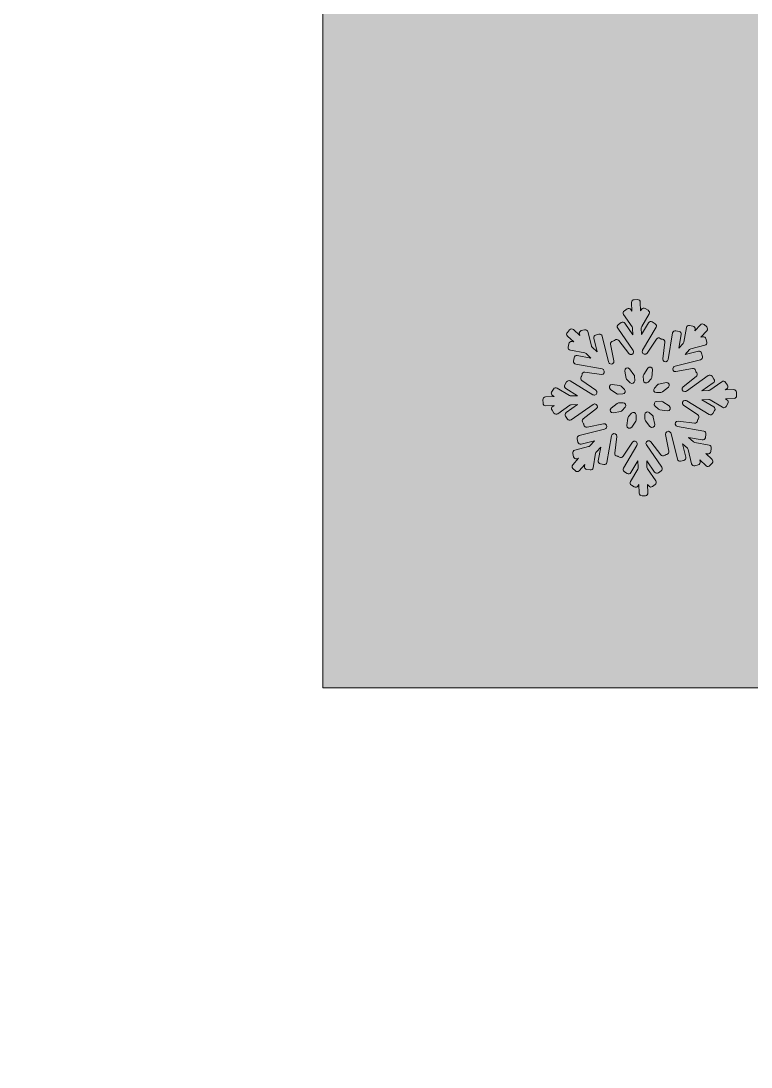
# Model space of a CAD drawing. Header units: millimetres. Extents: x 6 to 165, y -108 to -10.
# Drawn here: x 96.87 to 113.06, y -56.09 to -32.91 of the extents above; entities that cross this region are included whole.
import ezdxf

# ---------------------------------------------------------------- set-up
doc = ezdxf.new("R2010")
doc.units = ezdxf.units.MM
doc.header["$MEASUREMENT"] = 0
doc.layers.add('engraving', color=7, linetype='Continuous')
doc.layers.add('Layer 1', color=7, linetype='Continuous')

msp = doc.modelspace()

# ---------------------------------------------------------------- hatches: boundary and pattern name
at = {"layer": 'Layer 1'}
h = msp.add_hatch(color=2, dxfattribs=at)
h.dxf.hatch_style = 2
edge = h.paths.add_edge_path()
edge.add_spline(control_points=[(164.869, -23.025), (164.869, -23.025), (140.668, -23.025), (140.668, -23.025), (139.861, -21.762), (138.492, -20.888), (136.917, -20.768), (138.422, -19.653), (139.402, -17.869), (139.402, -15.852), (139.402, -12.472), (136.662, -9.732), (133.281, -9.732), (129.901, -9.732), (127.16, -12.472), (127.16, -15.852), (127.16, -17.869), (128.14, -19.653), (129.645, -20.768), (128.071, -20.888), (126.702, -21.762), (125.894, -23.025), (125.894, -23.025), (103.562, -23.025), (103.562, -23.025), (103.562, -23.025), (103.562, -47.689), (103.562, -47.689), (103.562, -47.689), (125.642, -47.689), (125.642, -47.689), (125.642, -47.689), (96.868, -108.174), (96.868, -108.174), (96.868, -108.174), (158.058, -108.174), (158.058, -108.174), (158.058, -108.174), (158.058, -83.51), (158.058, -83.51), (158.058, -83.51), (135.977, -83.51), (135.977, -83.51), (135.977, -83.51), (164.869, -23.025), (164.869, -23.025)], knot_values=[0, 0, 0, 0, 1, 1, 1, 2, 2, 2, 3, 3, 3, 4, 4, 4, 5, 5, 5, 6, 6, 6, 7, 7, 7, 8, 8, 8, 9, 9, 9, 10, 10, 10, 11, 11, 11, 12, 12, 12, 13, 13, 13, 14, 14, 14, 15, 15, 15, 15], degree=3, periodic=1)
edge = h.paths.add_edge_path()
edge.add_spline(control_points=[(129.474, -15.852), (129.474, -13.753), (131.182, -12.045), (133.281, -12.045), (135.381, -12.045), (137.089, -13.753), (137.089, -15.852), (137.089, -17.952), (135.381, -19.66), (133.281, -19.66), (131.182, -19.66), (129.474, -17.952), (129.474, -15.852)], knot_values=[0, 0, 0, 0, 1, 1, 1, 2, 2, 2, 3, 3, 3, 4, 4, 4, 4], degree=3, periodic=1)

# ---------------------------------------------------------------- linework, layer by layer
at = {"layer": 'engraving', "lineweight": 0}
for points, knots in [([(112.737, -41.136), (112.736, -41.104), (112.709, -41.079), (112.676, -41.08), (112.676, -41.08), (112.488, -41.087), (112.488, -41.087), (112.488, -41.087), (112.523, -41.063), (112.523, -41.063), (112.55, -41.044), (112.556, -41.008), (112.538, -40.981), (112.538, -40.981), (112.494, -40.918), (112.494, -40.918), (112.475, -40.891), (112.438, -40.884), (112.411, -40.903), (112.411, -40.903), (112.145, -41.091), (112.145, -41.091), (112.136, -41.098), (112.125, -41.101), (112.114, -41.102), (112.114, -41.102), (111.97, -41.107), (111.97, -41.107), (111.97, -41.107), (112.223, -40.929), (112.223, -40.929), (112.25, -40.91), (112.256, -40.873), (112.238, -40.847), (112.238, -40.847), (112.194, -40.784), (112.194, -40.784), (112.175, -40.757), (112.138, -40.75), (112.111, -40.769), (112.111, -40.769), (111.627, -41.111), (111.627, -41.111), (111.618, -41.118), (111.607, -41.121), (111.595, -41.122), (111.595, -41.122), (111.593, -41.122), (111.593, -41.122), (111.536, -41.124), (111.509, -41.052), (111.554, -41.017), (111.554, -41.017), (111.844, -40.788), (111.844, -40.788), (111.87, -40.768), (111.874, -40.731), (111.855, -40.706), (111.855, -40.706), (111.845, -40.693), (111.845, -40.693), (111.84, -40.686), (111.836, -40.678), (111.834, -40.669), (111.834, -40.669), (111.831, -40.654), (111.831, -40.654), (111.825, -40.622), (111.794, -40.601), (111.762, -40.608), (111.762, -40.608), (111.395, -40.681), (111.395, -40.681), (111.339, -40.692), (111.302, -40.625), (111.34, -40.583), (111.34, -40.583), (111.346, -40.576), (111.346, -40.576), (111.354, -40.568), (111.364, -40.562), (111.375, -40.559), (111.375, -40.559), (111.938, -40.418), (111.938, -40.418), (111.969, -40.41), (111.988, -40.378), (111.981, -40.347), (111.981, -40.347), (111.962, -40.272), (111.962, -40.272), (111.954, -40.24), (111.922, -40.221), (111.891, -40.229), (111.891, -40.229), (111.596, -40.303), (111.596, -40.303), (111.596, -40.303), (111.697, -40.191), (111.697, -40.191), (111.705, -40.183), (111.715, -40.177), (111.727, -40.174), (111.727, -40.174), (112.035, -40.097), (112.035, -40.097), (112.066, -40.089), (112.086, -40.057), (112.078, -40.025), (112.078, -40.025), (112.059, -39.95), (112.059, -39.95), (112.051, -39.919), (112.019, -39.9), (111.988, -39.907), (111.988, -39.907), (111.947, -39.918), (111.947, -39.918), (111.947, -39.918), (112.08, -39.773), (112.08, -39.773), (112.101, -39.749), (112.1, -39.712), (112.076, -39.69), (112.076, -39.69), (112.02, -39.638), (112.02, -39.638), (111.996, -39.615), (111.959, -39.617), (111.936, -39.641), (111.936, -39.641), (111.81, -39.779), (111.81, -39.779), (111.81, -39.779), (111.818, -39.738), (111.818, -39.738), (111.823, -39.706), (111.802, -39.676), (111.77, -39.67), (111.77, -39.67), (111.695, -39.656), (111.695, -39.656), (111.663, -39.65), (111.632, -39.672), (111.627, -39.704), (111.627, -39.704), (111.57, -40.029), (111.57, -40.029), (111.568, -40.04), (111.563, -40.05), (111.556, -40.058), (111.556, -40.058), (111.459, -40.164), (111.459, -40.164), (111.459, -40.164), (111.512, -39.858), (111.512, -39.858), (111.518, -39.826), (111.497, -39.795), (111.465, -39.789), (111.465, -39.789), (111.39, -39.776), (111.39, -39.776), (111.358, -39.77), (111.327, -39.792), (111.321, -39.824), (111.321, -39.824), (111.219, -40.414), (111.219, -40.414), (111.217, -40.425), (111.212, -40.435), (111.204, -40.443), (111.204, -40.443), (111.204, -40.443), (111.204, -40.443), (111.165, -40.486), (111.095, -40.454), (111.102, -40.397), (111.102, -40.397), (111.147, -40.029), (111.147, -40.029), (111.151, -39.997), (111.128, -39.967), (111.096, -39.963), (111.096, -39.963), (111.082, -39.962), (111.082, -39.962), (111.072, -39.96), (111.064, -39.957), (111.056, -39.952), (111.056, -39.952), (111.044, -39.944), (111.044, -39.944), (111.017, -39.926), (110.98, -39.933), (110.962, -39.96), (110.962, -39.96), (110.756, -40.272), (110.756, -40.272), (110.724, -40.32), (110.65, -40.299), (110.648, -40.242), (110.648, -40.242), (110.648, -40.235), (110.648, -40.235), (110.647, -40.224), (110.65, -40.213), (110.656, -40.203), (110.656, -40.203), (110.954, -39.699), (110.954, -39.699), (110.971, -39.672), (110.962, -39.636), (110.934, -39.619), (110.934, -39.619), (110.869, -39.579), (110.869, -39.579), (110.841, -39.562), (110.805, -39.571), (110.788, -39.599), (110.788, -39.599), (110.632, -39.861), (110.632, -39.861), (110.632, -39.861), (110.626, -39.711), (110.626, -39.711), (110.626, -39.699), (110.629, -39.688), (110.635, -39.678), (110.635, -39.678), (110.799, -39.402), (110.799, -39.402), (110.815, -39.374), (110.806, -39.338), (110.778, -39.322), (110.778, -39.322), (110.713, -39.282), (110.713, -39.282), (110.685, -39.265), (110.649, -39.274), (110.632, -39.302), (110.632, -39.302), (110.611, -39.337), (110.611, -39.337), (110.611, -39.337), (110.603, -39.141), (110.603, -39.141), (110.602, -39.109), (110.575, -39.084), (110.542, -39.085), (110.542, -39.085), (110.466, -39.088), (110.466, -39.088), (110.434, -39.089), (110.409, -39.116), (110.41, -39.149), (110.41, -39.149), (110.417, -39.338), (110.417, -39.338), (110.417, -39.338), (110.394, -39.304), (110.394, -39.304), (110.376, -39.278), (110.339, -39.271), (110.312, -39.29), (110.312, -39.29), (110.25, -39.334), (110.25, -39.334), (110.223, -39.352), (110.217, -39.389), (110.235, -39.415), (110.235, -39.415), (110.422, -39.686), (110.422, -39.686), (110.429, -39.695), (110.432, -39.706), (110.433, -39.717), (110.433, -39.717), (110.439, -39.862), (110.439, -39.862), (110.439, -39.862), (110.263, -39.608), (110.263, -39.608), (110.244, -39.581), (110.207, -39.574), (110.18, -39.593), (110.18, -39.593), (110.118, -39.637), (110.118, -39.637), (110.092, -39.656), (110.085, -39.692), (110.104, -39.719), (110.104, -39.719), (110.444, -40.211), (110.444, -40.211), (110.45, -40.22), (110.454, -40.231), (110.454, -40.242), (110.454, -40.242), (110.454, -40.243), (110.454, -40.243), (110.456, -40.3), (110.384, -40.327), (110.348, -40.281), (110.348, -40.281), (110.125, -39.991), (110.125, -39.991), (110.105, -39.965), (110.067, -39.96), (110.042, -39.98), (110.042, -39.98), (110.031, -39.989), (110.031, -39.989), (110.023, -39.995), (110.015, -39.999), (110.006, -40.001), (110.006, -40.001), (109.992, -40.003), (109.992, -40.003), (109.96, -40.01), (109.939, -40.041), (109.945, -40.073), (109.945, -40.073), (110.018, -40.443), (110.018, -40.443), (110.03, -40.499), (109.962, -40.536), (109.92, -40.497), (109.92, -40.497), (109.917, -40.494), (109.917, -40.494), (109.908, -40.486), (109.902, -40.476), (109.9, -40.465), (109.9, -40.465), (109.759, -39.894), (109.759, -39.894), (109.751, -39.863), (109.719, -39.843), (109.687, -39.851), (109.687, -39.851), (109.614, -39.87), (109.614, -39.87), (109.582, -39.878), (109.563, -39.91), (109.571, -39.941), (109.571, -39.941), (109.644, -40.239), (109.644, -40.239), (109.644, -40.239), (109.535, -40.137), (109.535, -40.137), (109.527, -40.129), (109.521, -40.119), (109.518, -40.108), (109.518, -40.108), (109.441, -39.795), (109.441, -39.795), (109.433, -39.764), (109.401, -39.744), (109.369, -39.752), (109.369, -39.752), (109.296, -39.771), (109.296, -39.771), (109.264, -39.779), (109.245, -39.811), (109.253, -39.842), (109.253, -39.842), (109.263, -39.883), (109.263, -39.883), (109.263, -39.883), (109.121, -39.75), (109.121, -39.75), (109.097, -39.728), (109.06, -39.729), (109.037, -39.753), (109.037, -39.753), (108.986, -39.81), (108.986, -39.81), (108.964, -39.834), (108.966, -39.871), (108.989, -39.893), (108.989, -39.893), (109.128, -40.022), (109.128, -40.022), (109.128, -40.022), (109.087, -40.015), (109.087, -40.015), (109.055, -40.009), (109.024, -40.031), (109.019, -40.063), (109.019, -40.063), (109.006, -40.139), (109.006, -40.139), (109, -40.171), (109.021, -40.201), (109.053, -40.207), (109.053, -40.207), (109.373, -40.265), (109.373, -40.265), (109.385, -40.267), (109.395, -40.272), (109.403, -40.28), (109.403, -40.28), (109.509, -40.379), (109.509, -40.379), (109.509, -40.379), (109.206, -40.324), (109.206, -40.324), (109.174, -40.318), (109.143, -40.34), (109.138, -40.372), (109.138, -40.372), (109.125, -40.448), (109.125, -40.448), (109.119, -40.48), (109.14, -40.51), (109.172, -40.516), (109.172, -40.516), (109.755, -40.621), (109.755, -40.621), (109.766, -40.623), (109.776, -40.629), (109.785, -40.636), (109.785, -40.636), (109.787, -40.639), (109.787, -40.639), (109.829, -40.678), (109.796, -40.748), (109.74, -40.741), (109.74, -40.741), (109.377, -40.694), (109.377, -40.694), (109.344, -40.69), (109.315, -40.713), (109.311, -40.746), (109.311, -40.746), (109.309, -40.761), (109.309, -40.761), (109.308, -40.77), (109.305, -40.778), (109.299, -40.786), (109.299, -40.786), (109.291, -40.799), (109.291, -40.799), (109.273, -40.825), (109.281, -40.862), (109.307, -40.88), (109.307, -40.88), (109.62, -41.092), (109.62, -41.092), (109.667, -41.124), (109.646, -41.197), (109.589, -41.2), (109.589, -41.2), (109.582, -41.2), (109.582, -41.2), (109.57, -41.2), (109.559, -41.197), (109.549, -41.191), (109.549, -41.191), (109.052, -40.888), (109.052, -40.888), (109.024, -40.871), (108.987, -40.88), (108.97, -40.909), (108.97, -40.909), (108.931, -40.975), (108.931, -40.975), (108.915, -41.002), (108.924, -41.038), (108.951, -41.055), (108.951, -41.055), (109.213, -41.214), (109.213, -41.214), (109.213, -41.214), (109.064, -41.22), (109.064, -41.22), (109.052, -41.22), (109.041, -41.217), (109.031, -41.211), (109.031, -41.211), (108.758, -41.046), (108.758, -41.046), (108.73, -41.028), (108.694, -41.038), (108.677, -41.066), (108.677, -41.066), (108.638, -41.132), (108.638, -41.132), (108.621, -41.159), (108.63, -41.195), (108.658, -41.212), (108.658, -41.212), (108.694, -41.234), (108.694, -41.234), (108.694, -41.234), (108.5, -41.242), (108.5, -41.242), (108.468, -41.243), (108.442, -41.271), (108.444, -41.303), (108.444, -41.303), (108.447, -41.38), (108.447, -41.38), (108.448, -41.413), (108.476, -41.438), (108.508, -41.437), (108.508, -41.437), (108.696, -41.429), (108.696, -41.429), (108.696, -41.429), (108.661, -41.454), (108.661, -41.454), (108.635, -41.473), (108.628, -41.509), (108.647, -41.536), (108.647, -41.536), (108.69, -41.599), (108.69, -41.599), (108.709, -41.626), (108.746, -41.633), (108.773, -41.614), (108.773, -41.614), (109.039, -41.426), (109.039, -41.426), (109.048, -41.419), (109.059, -41.415), (109.071, -41.415), (109.071, -41.415), (109.214, -41.409), (109.214, -41.409), (109.214, -41.409), (108.961, -41.588), (108.961, -41.588), (108.935, -41.607), (108.928, -41.643), (108.947, -41.67), (108.947, -41.67), (108.99, -41.733), (108.99, -41.733), (109.009, -41.76), (109.046, -41.767), (109.073, -41.748), (109.073, -41.748), (109.557, -41.406), (109.557, -41.406), (109.566, -41.399), (109.577, -41.395), (109.589, -41.395), (109.589, -41.395), (109.592, -41.395), (109.592, -41.395), (109.649, -41.393), (109.675, -41.465), (109.63, -41.5), (109.63, -41.5), (109.34, -41.729), (109.34, -41.729), (109.315, -41.749), (109.31, -41.785), (109.33, -41.811), (109.33, -41.811), (109.339, -41.823), (109.339, -41.823), (109.345, -41.83), (109.348, -41.839), (109.35, -41.848), (109.35, -41.848), (109.353, -41.863), (109.353, -41.863), (109.359, -41.895), (109.39, -41.915), (109.422, -41.909), (109.422, -41.909), (109.789, -41.836), (109.789, -41.836), (109.845, -41.825), (109.883, -41.891), (109.844, -41.934), (109.844, -41.934), (109.838, -41.94), (109.838, -41.94), (109.83, -41.949), (109.82, -41.955), (109.809, -41.958), (109.809, -41.958), (109.247, -42.099), (109.247, -42.099), (109.215, -42.107), (109.196, -42.139), (109.204, -42.17), (109.204, -42.17), (109.222, -42.245), (109.222, -42.245), (109.23, -42.277), (109.262, -42.296), (109.294, -42.288), (109.294, -42.288), (109.588, -42.214), (109.588, -42.214), (109.588, -42.214), (109.487, -42.325), (109.487, -42.325), (109.479, -42.334), (109.469, -42.34), (109.458, -42.343), (109.458, -42.343), (109.149, -42.42), (109.149, -42.42), (109.118, -42.428), (109.099, -42.46), (109.106, -42.491), (109.106, -42.491), (109.125, -42.566), (109.125, -42.566), (109.133, -42.598), (109.165, -42.617), (109.197, -42.609), (109.197, -42.609), (109.237, -42.599), (109.237, -42.599), (109.237, -42.599), (109.105, -42.744), (109.105, -42.744), (109.083, -42.768), (109.084, -42.805), (109.108, -42.827), (109.108, -42.827), (109.164, -42.879), (109.164, -42.879), (109.188, -42.901), (109.226, -42.9), (109.248, -42.876), (109.248, -42.876), (109.374, -42.737), (109.374, -42.737), (109.374, -42.737), (109.367, -42.779), (109.367, -42.779), (109.361, -42.811), (109.382, -42.841), (109.414, -42.847), (109.414, -42.847), (109.489, -42.86), (109.489, -42.86), (109.521, -42.866), (109.552, -42.845), (109.558, -42.812), (109.558, -42.812), (109.614, -42.488), (109.614, -42.488), (109.616, -42.477), (109.621, -42.467), (109.629, -42.458), (109.629, -42.458), (109.725, -42.352), (109.725, -42.352), (109.725, -42.352), (109.672, -42.659), (109.672, -42.659), (109.666, -42.691), (109.688, -42.721), (109.719, -42.727), (109.719, -42.727), (109.794, -42.741), (109.794, -42.741), (109.826, -42.747), (109.857, -42.725), (109.863, -42.693), (109.863, -42.693), (109.965, -42.103), (109.965, -42.103), (109.967, -42.092), (109.972, -42.082), (109.98, -42.073), (109.98, -42.073), (109.98, -42.073), (109.98, -42.073), (110.019, -42.031), (110.089, -42.063), (110.082, -42.12), (110.082, -42.12), (110.037, -42.488), (110.037, -42.488), (110.034, -42.52), (110.056, -42.549), (110.089, -42.553), (110.089, -42.553), (110.103, -42.555), (110.103, -42.555), (110.112, -42.556), (110.121, -42.56), (110.128, -42.565), (110.128, -42.565), (110.14, -42.573), (110.14, -42.573), (110.167, -42.591), (110.204, -42.584), (110.222, -42.556), (110.222, -42.556), (110.428, -42.245), (110.428, -42.245), (110.46, -42.197), (110.534, -42.218), (110.536, -42.275), (110.536, -42.275), (110.537, -42.282), (110.537, -42.282), (110.537, -42.293), (110.534, -42.304), (110.528, -42.314), (110.528, -42.314), (110.23, -42.817), (110.23, -42.817), (110.213, -42.845), (110.222, -42.881), (110.25, -42.898), (110.25, -42.898), (110.315, -42.938), (110.315, -42.938), (110.343, -42.955), (110.38, -42.945), (110.396, -42.917), (110.396, -42.917), (110.552, -42.655), (110.552, -42.655), (110.552, -42.655), (110.558, -42.806), (110.558, -42.806), (110.558, -42.817), (110.555, -42.829), (110.55, -42.838), (110.55, -42.838), (110.386, -43.115), (110.386, -43.115), (110.369, -43.142), (110.378, -43.178), (110.406, -43.195), (110.406, -43.195), (110.471, -43.235), (110.471, -43.235), (110.499, -43.252), (110.536, -43.243), (110.552, -43.215), (110.552, -43.215), (110.573, -43.18), (110.573, -43.18), (110.573, -43.18), (110.581, -43.375), (110.581, -43.375), (110.582, -43.408), (110.61, -43.433), (110.642, -43.432), (110.642, -43.432), (110.718, -43.429), (110.718, -43.429), (110.75, -43.428), (110.776, -43.4), (110.774, -43.368), (110.774, -43.368), (110.767, -43.179), (110.767, -43.179), (110.767, -43.179), (110.79, -43.212), (110.79, -43.212), (110.808, -43.239), (110.846, -43.246), (110.872, -43.227), (110.872, -43.227), (110.934, -43.183), (110.934, -43.183), (110.961, -43.164), (110.967, -43.128), (110.949, -43.101), (110.949, -43.101), (110.762, -42.831), (110.762, -42.831), (110.755, -42.821), (110.752, -42.811), (110.751, -42.799), (110.751, -42.799), (110.746, -42.654), (110.746, -42.654), (110.746, -42.654), (110.921, -42.909), (110.921, -42.909), (110.94, -42.936), (110.977, -42.943), (111.004, -42.924), (111.004, -42.924), (111.066, -42.88), (111.066, -42.88), (111.093, -42.861), (111.099, -42.825), (111.081, -42.798), (111.081, -42.798), (110.741, -42.306), (110.741, -42.306), (110.734, -42.297), (110.731, -42.286), (110.73, -42.275), (110.73, -42.275), (110.73, -42.274), (110.73, -42.274), (110.728, -42.217), (110.801, -42.19), (110.836, -42.236), (110.836, -42.236), (111.059, -42.526), (111.059, -42.526), (111.079, -42.552), (111.117, -42.557), (111.143, -42.536), (111.143, -42.536), (111.154, -42.528), (111.154, -42.528), (111.161, -42.522), (111.17, -42.518), (111.179, -42.516), (111.179, -42.516), (111.192, -42.513), (111.192, -42.513), (111.224, -42.507), (111.245, -42.476), (111.239, -42.444), (111.239, -42.444), (111.166, -42.074), (111.166, -42.074), (111.155, -42.018), (111.222, -41.98), (111.264, -42.019), (111.264, -42.019), (111.268, -42.023), (111.268, -42.023), (111.276, -42.031), (111.282, -42.041), (111.285, -42.052), (111.285, -42.052), (111.426, -42.622), (111.426, -42.622), (111.433, -42.654), (111.466, -42.673), (111.497, -42.665), (111.497, -42.665), (111.571, -42.647), (111.571, -42.647), (111.602, -42.639), (111.621, -42.607), (111.614, -42.575), (111.614, -42.575), (111.54, -42.277), (111.54, -42.277), (111.54, -42.277), (111.649, -42.379), (111.649, -42.379), (111.657, -42.387), (111.663, -42.397), (111.666, -42.408), (111.666, -42.408), (111.743, -42.721), (111.743, -42.721), (111.751, -42.753), (111.783, -42.772), (111.815, -42.764), (111.815, -42.764), (111.888, -42.746), (111.888, -42.746), (111.92, -42.738), (111.939, -42.706), (111.931, -42.675), (111.931, -42.675), (111.921, -42.634), (111.921, -42.634), (111.921, -42.634), (112.063, -42.767), (112.063, -42.767), (112.087, -42.789), (112.125, -42.787), (112.147, -42.763), (112.147, -42.763), (112.198, -42.707), (112.198, -42.707), (112.22, -42.683), (112.219, -42.646), (112.195, -42.624), (112.195, -42.624), (112.056, -42.494), (112.056, -42.494), (112.056, -42.494), (112.097, -42.502), (112.097, -42.502), (112.129, -42.508), (112.16, -42.486), (112.166, -42.454), (112.166, -42.454), (112.179, -42.378), (112.179, -42.378), (112.184, -42.346), (112.163, -42.316), (112.131, -42.31), (112.131, -42.31), (111.811, -42.252), (111.811, -42.252), (111.8, -42.25), (111.789, -42.245), (111.781, -42.237), (111.781, -42.237), (111.675, -42.138), (111.675, -42.138), (111.675, -42.138), (111.978, -42.193), (111.978, -42.193), (112.01, -42.198), (112.041, -42.177), (112.047, -42.145), (112.047, -42.145), (112.06, -42.069), (112.06, -42.069), (112.065, -42.037), (112.044, -42.006), (112.012, -42.001), (112.012, -42.001), (111.429, -41.895), (111.429, -41.895), (111.418, -41.893), (111.408, -41.888), (111.4, -41.88), (111.4, -41.88), (111.397, -41.878), (111.397, -41.878), (111.355, -41.839), (111.388, -41.769), (111.445, -41.776), (111.445, -41.776), (111.808, -41.822), (111.808, -41.822), (111.84, -41.826), (111.87, -41.803), (111.874, -41.771), (111.874, -41.771), (111.875, -41.756), (111.875, -41.756), (111.877, -41.747), (111.88, -41.738), (111.885, -41.731), (111.885, -41.731), (111.893, -41.718), (111.893, -41.718), (111.911, -41.691), (111.904, -41.655), (111.877, -41.637), (111.877, -41.637), (111.564, -41.425), (111.564, -41.425), (111.517, -41.393), (111.538, -41.319), (111.595, -41.317), (111.595, -41.317), (111.602, -41.317), (111.602, -41.317), (111.614, -41.316), (111.625, -41.319), (111.635, -41.325), (111.635, -41.325), (112.133, -41.628), (112.133, -41.628), (112.161, -41.645), (112.197, -41.636), (112.214, -41.608), (112.214, -41.608), (112.253, -41.542), (112.253, -41.542), (112.27, -41.514), (112.261, -41.478), (112.233, -41.462), (112.233, -41.462), (111.972, -41.302), (111.972, -41.302), (111.972, -41.302), (112.121, -41.297), (112.121, -41.297), (112.132, -41.296), (112.144, -41.299), (112.154, -41.305), (112.154, -41.305), (112.426, -41.471), (112.426, -41.471), (112.454, -41.488), (112.491, -41.479), (112.507, -41.451), (112.507, -41.451), (112.546, -41.385), (112.546, -41.385), (112.563, -41.357), (112.554, -41.321), (112.526, -41.305), (112.526, -41.305), (112.49, -41.282), (112.49, -41.282), (112.49, -41.282), (112.684, -41.275), (112.684, -41.275), (112.716, -41.274), (112.742, -41.246), (112.74, -41.214), (112.74, -41.214), (112.737, -41.136), (112.737, -41.136)], [0, 0, 0, 0, 1, 1, 1, 2, 2, 2, 3, 3, 3, 4, 4, 4, 5, 5, 5, 6, 6, 6, 7, 7, 7, 8, 8, 8, 9, 9, 9, 10, 10, 10, 11, 11, 11, 12, 12, 12, 13, 13, 13, 14, 14, 14, 15, 15, 15, 16, 16, 16, 17, 17, 17, 18, 18, 18, 19, 19, 19, 20, 20, 20, 21, 21, 21, 22, 22, 22, 23, 23, 23, 24, 24, 24, 25, 25, 25, 26, 26, 26, 27, 27, 27, 28, 28, 28, 29, 29, 29, 30, 30, 30, 31, 31, 31, 32, 32, 32, 33, 33, 33, 34, 34, 34, 35, 35, 35, 36, 36, 36, 37, 37, 37, 38, 38, 38, 39, 39, 39, 40, 40, 40, 41, 41, 41, 42, 42, 42, 43, 43, 43, 44, 44, 44, 45, 45, 45, 46, 46, 46, 47, 47, 47, 48, 48, 48, 49, 49, 49, 50, 50, 50, 51, 51, 51, 52, 52, 52, 53, 53, 53, 54, 54, 54, 55, 55, 55, 56, 56, 56, 57, 57, 57, 58, 58, 58, 59, 59, 59, 60, 60, 60, 61, 61, 61, 62, 62, 62, 63, 63, 63, 64, 64, 64, 65, 65, 65, 66, 66, 66, 67, 67, 67, 68, 68, 68, 69, 69, 69, 70, 70, 70, 71, 71, 71, 72, 72, 72, 73, 73, 73, 74, 74, 74, 75, 75, 75, 76, 76, 76, 77, 77, 77, 78, 78, 78, 79, 79, 79, 80, 80, 80, 81, 81, 81, 82, 82, 82, 83, 83, 83, 84, 84, 84, 85, 85, 85, 86, 86, 86, 87, 87, 87, 88, 88, 88, 89, 89, 89, 90, 90, 90, 91, 91, 91, 92, 92, 92, 93, 93, 93, 94, 94, 94, 95, 95, 95, 96, 96, 96, 97, 97, 97, 98, 98, 98, 99, 99, 99, 100, 100, 100, 101, 101, 101, 102, 102, 102, 103, 103, 103, 104, 104, 104, 105, 105, 105, 106, 106, 106, 107, 107, 107, 108, 108, 108, 109, 109, 109, 110, 110, 110, 111, 111, 111, 112, 112, 112, 113, 113, 113, 114, 114, 114, 115, 115, 115, 116, 116, 116, 117, 117, 117, 118, 118, 118, 119, 119, 119, 120, 120, 120, 121, 121, 121, 122, 122, 122, 123, 123, 123, 124, 124, 124, 125, 125, 125, 126, 126, 126, 127, 127, 127, 128, 128, 128, 129, 129, 129, 130, 130, 130, 131, 131, 131, 132, 132, 132, 133, 133, 133, 134, 134, 134, 135, 135, 135, 136, 136, 136, 137, 137, 137, 138, 138, 138, 139, 139, 139, 140, 140, 140, 141, 141, 141, 142, 142, 142, 143, 143, 143, 144, 144, 144, 145, 145, 145, 146, 146, 146, 147, 147, 147, 148, 148, 148, 149, 149, 149, 150, 150, 150, 151, 151, 151, 152, 152, 152, 153, 153, 153, 154, 154, 154, 155, 155, 155, 156, 156, 156, 157, 157, 157, 158, 158, 158, 159, 159, 159, 160, 160, 160, 161, 161, 161, 162, 162, 162, 163, 163, 163, 164, 164, 164, 165, 165, 165, 166, 166, 166, 167, 167, 167, 168, 168, 168, 169, 169, 169, 170, 170, 170, 171, 171, 171, 172, 172, 172, 173, 173, 173, 174, 174, 174, 175, 175, 175, 176, 176, 176, 177, 177, 177, 178, 178, 178, 179, 179, 179, 180, 180, 180, 181, 181, 181, 182, 182, 182, 183, 183, 183, 184, 184, 184, 185, 185, 185, 186, 186, 186, 187, 187, 187, 188, 188, 188, 189, 189, 189, 190, 190, 190, 191, 191, 191, 192, 192, 192, 193, 193, 193, 194, 194, 194, 195, 195, 195, 196, 196, 196, 197, 197, 197, 198, 198, 198, 199, 199, 199, 200, 200, 200, 201, 201, 201, 202, 202, 202, 203, 203, 203, 204, 204, 204, 205, 205, 205, 206, 206, 206, 207, 207, 207, 208, 208, 208, 209, 209, 209, 210, 210, 210, 211, 211, 211, 212, 212, 212, 213, 213, 213, 214, 214, 214, 215, 215, 215, 216, 216, 216, 217, 217, 217, 218, 218, 218, 219, 219, 219, 220, 220, 220, 221, 221, 221, 222, 222, 222, 223, 223, 223, 224, 224, 224, 225, 225, 225, 226, 226, 226, 227, 227, 227, 228, 228, 228, 229, 229, 229, 230, 230, 230, 231, 231, 231, 232, 232, 232, 233, 233, 233, 234, 234, 234, 235, 235, 235, 236, 236, 236, 237, 237, 237, 238, 238, 238, 239, 239, 239, 240, 240, 240, 241, 241, 241, 242, 242, 242, 243, 243, 243, 244, 244, 244, 245, 245, 245, 246, 246, 246, 247, 247, 247, 248, 248, 248, 249, 249, 249, 250, 250, 250, 251, 251, 251, 252, 252, 252, 253, 253, 253, 254, 254, 254, 255, 255, 255, 256, 256, 256, 257, 257, 257, 258, 258, 258, 259, 259, 259, 260, 260, 260, 261, 261, 261, 262, 262, 262, 263, 263, 263, 264, 264, 264, 265, 265, 265, 266, 266, 266, 267, 267, 267, 268, 268, 268, 269, 269, 269, 270, 270, 270, 271, 271, 271, 272, 272, 272, 273, 273, 273, 274, 274, 274, 275, 275, 275, 276, 276, 276, 277, 277, 277, 278, 278, 278, 279, 279, 279, 280, 280, 280, 281, 281, 281, 282, 282, 282, 283, 283, 283, 284, 284, 284, 285, 285, 285, 286, 286, 286, 287, 287, 287, 288, 288, 288, 289, 289, 289, 290, 290, 290, 291, 291, 291, 292, 292, 292, 293, 293, 293, 294, 294, 294, 295, 295, 295, 296, 296, 296, 297, 297, 297, 298, 298, 298, 299, 299, 299, 300, 300, 300, 301, 301, 301, 302, 302, 302, 303, 303, 303, 304, 304, 304, 305, 305, 305, 306, 306, 306, 307, 307, 307, 308, 308, 308, 309, 309, 309, 310, 310, 310, 311, 311, 311, 312, 312, 312, 313, 313, 313, 314, 314, 314, 315, 315, 315, 316, 316, 316, 317, 317, 317, 318, 318, 318, 319, 319, 319, 320, 320, 320, 321, 321, 321, 322, 322, 322, 323, 323, 323, 324, 324, 324, 325, 325, 325, 326, 326, 326, 327, 327, 327, 328, 328, 328, 329, 329, 329, 330, 330, 330, 331, 331, 331, 332, 332, 332, 333, 333, 333, 334, 334, 334, 335, 335, 335, 336, 336, 336, 336]), ([(110.674, -40.875), (110.674, -40.875), (110.669, -40.776), (110.669, -40.776), (110.669, -40.763), (110.672, -40.751), (110.679, -40.741), (110.679, -40.741), (110.769, -40.605), (110.769, -40.605), (110.803, -40.553), (110.884, -40.582), (110.877, -40.644), (110.877, -40.644), (110.857, -40.808), (110.857, -40.808), (110.855, -40.82), (110.85, -40.831), (110.842, -40.84), (110.842, -40.84), (110.776, -40.913), (110.776, -40.913), (110.741, -40.952), (110.676, -40.928), (110.674, -40.875)], [0, 0, 0, 0, 1, 1, 1, 2, 2, 2, 3, 3, 3, 4, 4, 4, 5, 5, 5, 6, 6, 6, 7, 7, 7, 8, 8, 8, 8]), ([(110.365, -40.62), (110.365, -40.62), (110.464, -40.749), (110.464, -40.749), (110.471, -40.759), (110.475, -40.77), (110.476, -40.782), (110.476, -40.782), (110.48, -40.882), (110.48, -40.882), (110.482, -40.935), (110.419, -40.964), (110.381, -40.928), (110.381, -40.928), (110.31, -40.861), (110.31, -40.861), (110.301, -40.853), (110.294, -40.842), (110.292, -40.83), (110.292, -40.83), (110.26, -40.668), (110.26, -40.668), (110.248, -40.607), (110.327, -40.571), (110.365, -40.62)], [0, 0, 0, 0, 1, 1, 1, 2, 2, 2, 3, 3, 3, 4, 4, 4, 5, 5, 5, 6, 6, 6, 7, 7, 7, 8, 8, 8, 8]), ([(110.08, -41.169), (110.08, -41.169), (109.942, -41.075), (109.942, -41.075), (109.891, -41.04), (109.921, -40.96), (109.983, -40.968), (109.983, -40.968), (110.145, -40.989), (110.145, -40.989), (110.157, -40.99), (110.169, -40.996), (110.178, -41.004), (110.178, -41.004), (110.252, -41.073), (110.252, -41.073), (110.29, -41.109), (110.266, -41.173), (110.214, -41.175), (110.214, -41.175), (110.116, -41.179), (110.116, -41.179), (110.103, -41.18), (110.091, -41.176), (110.08, -41.169)], [0, 0, 0, 0, 1, 1, 1, 2, 2, 2, 3, 3, 3, 4, 4, 4, 5, 5, 5, 6, 6, 6, 7, 7, 7, 8, 8, 8, 8]), ([(110.916, -41.048), (110.916, -41.048), (110.984, -40.973), (110.984, -40.973), (110.992, -40.964), (111.004, -40.958), (111.016, -40.955), (111.016, -40.955), (111.178, -40.923), (111.178, -40.923), (111.239, -40.911), (111.275, -40.989), (111.226, -41.027), (111.226, -41.027), (111.095, -41.13), (111.095, -41.13), (111.086, -41.138), (111.074, -41.142), (111.061, -41.143), (111.061, -41.143), (110.962, -41.146), (110.962, -41.146), (110.91, -41.148), (110.881, -41.086), (110.916, -41.048)], [0, 0, 0, 0, 1, 1, 1, 2, 2, 2, 3, 3, 3, 4, 4, 4, 5, 5, 5, 6, 6, 6, 7, 7, 7, 8, 8, 8, 8]), ([(110.268, -41.469), (110.268, -41.469), (110.2, -41.543), (110.2, -41.543), (110.192, -41.553), (110.181, -41.559), (110.168, -41.562), (110.168, -41.562), (110.006, -41.594), (110.006, -41.594), (109.945, -41.606), (109.91, -41.528), (109.958, -41.49), (109.958, -41.49), (110.089, -41.387), (110.089, -41.387), (110.099, -41.379), (110.111, -41.375), (110.123, -41.374), (110.123, -41.374), (110.222, -41.37), (110.222, -41.37), (110.275, -41.368), (110.304, -41.43), (110.268, -41.469)], [0, 0, 0, 0, 1, 1, 1, 2, 2, 2, 3, 3, 3, 4, 4, 4, 5, 5, 5, 6, 6, 6, 7, 7, 7, 8, 8, 8, 8]), ([(111.104, -41.348), (111.104, -41.348), (111.242, -41.441), (111.242, -41.441), (111.293, -41.476), (111.263, -41.557), (111.202, -41.549), (111.202, -41.549), (111.039, -41.528), (111.039, -41.528), (111.027, -41.526), (111.015, -41.521), (111.006, -41.513), (111.006, -41.513), (110.932, -41.443), (110.932, -41.443), (110.894, -41.408), (110.918, -41.343), (110.97, -41.341), (110.97, -41.341), (111.068, -41.337), (111.068, -41.337), (111.081, -41.337), (111.093, -41.341), (111.104, -41.348)], [0, 0, 0, 0, 1, 1, 1, 2, 2, 2, 3, 3, 3, 4, 4, 4, 5, 5, 5, 6, 6, 6, 7, 7, 7, 8, 8, 8, 8]), ([(110.511, -41.641), (110.511, -41.641), (110.515, -41.741), (110.515, -41.741), (110.515, -41.754), (110.512, -41.766), (110.505, -41.776), (110.505, -41.776), (110.415, -41.912), (110.415, -41.912), (110.381, -41.964), (110.3, -41.934), (110.307, -41.872), (110.307, -41.872), (110.327, -41.709), (110.327, -41.709), (110.329, -41.697), (110.334, -41.685), (110.342, -41.676), (110.342, -41.676), (110.408, -41.604), (110.408, -41.604), (110.444, -41.565), (110.509, -41.589), (110.511, -41.641)], [0, 0, 0, 0, 1, 1, 1, 2, 2, 2, 3, 3, 3, 4, 4, 4, 5, 5, 5, 6, 6, 6, 7, 7, 7, 8, 8, 8, 8]), ([(110.819, -41.896), (110.819, -41.896), (110.721, -41.768), (110.721, -41.768), (110.713, -41.758), (110.709, -41.746), (110.708, -41.734), (110.708, -41.734), (110.704, -41.634), (110.704, -41.634), (110.702, -41.582), (110.765, -41.553), (110.803, -41.589), (110.803, -41.589), (110.875, -41.655), (110.875, -41.655), (110.884, -41.664), (110.89, -41.675), (110.892, -41.687), (110.892, -41.687), (110.924, -41.849), (110.924, -41.849), (110.936, -41.91), (110.857, -41.946), (110.819, -41.896)], [0, 0, 0, 0, 1, 1, 1, 2, 2, 2, 3, 3, 3, 4, 4, 4, 5, 5, 5, 6, 6, 6, 7, 7, 7, 8, 8, 8, 8])]:
    msp.add_open_spline(points, degree=3, knots=knots, dxfattribs=at)
at = {"layer": 'Layer 1', "lineweight": 0}
msp.add_open_spline([(164.869, -23.025), (164.869, -23.025), (140.668, -23.025), (140.668, -23.025), (139.861, -21.762), (138.492, -20.888), (136.917, -20.768), (138.422, -19.653), (139.402, -17.869), (139.402, -15.852), (139.402, -12.472), (136.662, -9.732), (133.281, -9.732), (129.901, -9.732), (127.16, -12.472), (127.16, -15.852), (127.16, -17.869), (128.14, -19.653), (129.645, -20.768), (128.071, -20.888), (126.702, -21.762), (125.894, -23.025), (125.894, -23.025), (103.562, -23.025), (103.562, -23.025), (103.562, -23.025), (103.562, -47.689), (103.562, -47.689), (103.562, -47.689), (125.642, -47.689), (125.642, -47.689), (125.642, -47.689), (96.868, -108.174), (96.868, -108.174), (96.868, -108.174), (158.058, -108.174), (158.058, -108.174), (158.058, -108.174), (158.058, -83.51), (158.058, -83.51), (158.058, -83.51), (135.977, -83.51), (135.977, -83.51), (135.977, -83.51), (164.869, -23.025), (164.869, -23.025)], degree=3, knots=[0, 0, 0, 0, 1, 1, 1, 2, 2, 2, 3, 3, 3, 4, 4, 4, 5, 5, 5, 6, 6, 6, 7, 7, 7, 8, 8, 8, 9, 9, 9, 10, 10, 10, 11, 11, 11, 12, 12, 12, 13, 13, 13, 14, 14, 14, 15, 15, 15, 15], dxfattribs=at)

doc.saveas('drawing.dxf')
